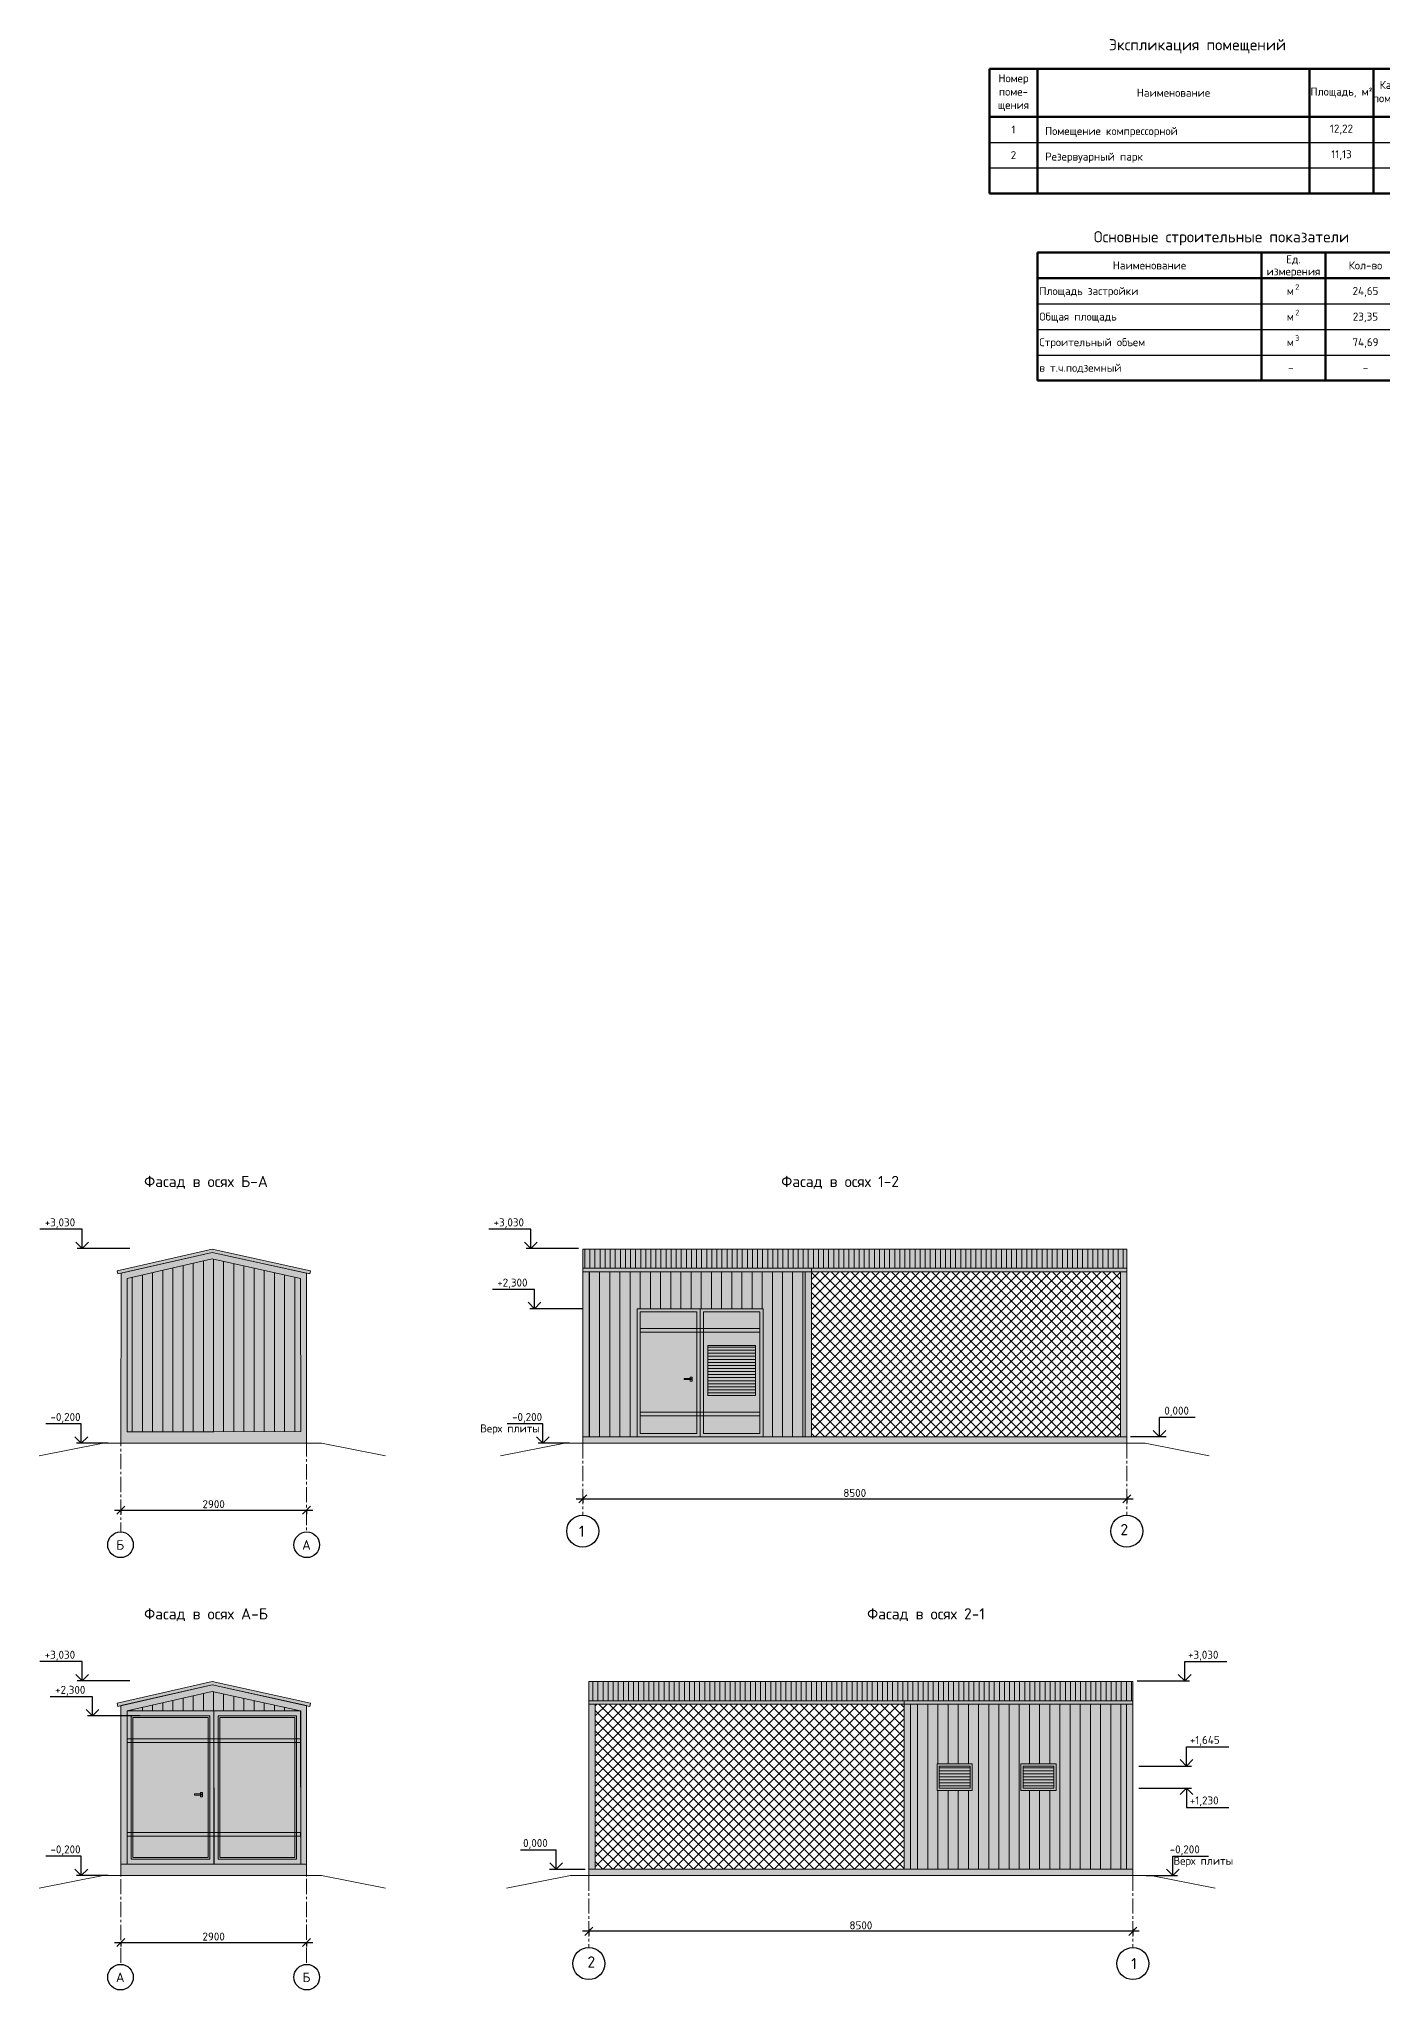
# Model space of a CAD drawing. Header units: millimetres. Extents: x 3795014 to 4300160, y 3869364 to 4016788.
# Drawn here: x 3795014 to 3837011, y 3949987 to 4010929 of the extents above; entities that cross this region are included whole.
import ezdxf
from ezdxf.enums import TextEntityAlignment as Align

# ---------------------------------------------------------------- set-up
doc = ezdxf.new("R2010")
doc.units = ezdxf.units.MM
doc.linetypes.add('осевая2', pattern=[28.575, 19.05, -3.175, 3.175, -3.175])
doc.layers.get('Defpoints').update_dxf_attribs({"color": 3})
doc.layers.add('1', color=7, linetype='Continuous')
doc.layers.add('1Оси', color=7, linetype='Continuous')
for name, color, linetype, lineweight in [('7.1.Экспликация', 7, 'Continuous', 60), ('двери', 7, 'Continuous', 25), ('Дополнительная', 7, 'Continuous', 18), ('оси', 7, 'осевая2', 13), ('основная', 7, 'Continuous', 50), ('отметки', 7, 'Continuous', 18), ('размеры', 7, 'Continuous', 18), ('текст', 7, 'Continuous', 20), ('штриховка', 7, 'Continuous', 9)]:
    doc.layers.add(name, color=color, linetype=linetype, lineweight=lineweight)
doc.styles.add('ВНИПИТЕКСТ', font='isocpeui.ttf')
doc.styles.add('ГОСТ 2.304', font='isocpeur.ttf')
doc.dimstyles.new('СПДС', dxfattribs={"dimscale": 50, "dimtxt": 2.5, "dimasz": 2.5, "dimexe": 1.25, "dimexo": 0.625, "dimtad": 1, "dimdec": 0, "dimrnd": 0.001, "dimtxsty": 'ГОСТ 2.304', "dimblk": 'OBLIQUE', "dimcen": 2.5, "dimdle": 2, "dimadec": 0, "dimazin": 2, "dimtfac": 0.75, "dimtdec": 0, "dimtmove": 1, "dimatfit": 3, "dimfxl": 1, "dimtolj": 1, "dimarcsym": 1})
doc.dimstyles.new('СПДС$0', dxfattribs={"dimscale": 100, "dimtxt": 2.5, "dimasz": 2.5, "dimexe": 1.25, "dimexo": 0.004, "dimgap": 1, "dimtad": 1, "dimdec": 0, "dimtxsty": 'ВНИПИТЕКСТ', "dimblk": 'OBLIQUE', "dimcen": 0, "dimdle": 1.25, "dimclrd": 256, "dimclre": 256, "dimclrt": 256, "dimadec": 0, "dimazin": 2, "dimtfac": 1, "dimtdec": 0, "dimtmove": 1, "dimatfit": 3, "dimldrblk": 'NONE', "dimfxl": 1, "dimlwd": -1, "dimlwe": -1, "dimarcsym": 0})
pattern_1 = [(90, (-77796.18, 0), (-317.5, 0), [])]

# ---------------------------------------------------------------- blocks, each defined once
blk = doc.blocks.new('_Oblique')
at = {"color": 0, "linetype": 'ByBlock', "lineweight": -2}
blk.add_line((-0.5, -0.5), (0.5, 0.5), dxfattribs=at)
blk = doc.blocks.new('*D163')
at = {"layer": 'Defpoints', "color": 0, "lineweight": 20, "transparency": 16777216}
for p in [(3797571, 3965023), (3803371, 3965023), (3803371, 3964974)]:
    blk.add_point(p, dxfattribs=at)
at = {"layer": 'размеры', "color": 0, "lineweight": -2, "transparency": 16777216}
for p, q in [((3797371, 3964974), (3803571, 3964974)), ((3797571, 3964960), (3797571, 3964849)), ((3803371, 3964960), (3803371, 3964849))]:
    blk.add_line(p, q, dxfattribs=at)
at = {"layer": 'размеры', "color": 0, "lineweight": -2, "transparency": 16777216, "xscale": 250, "yscale": 250, "zscale": 250, "rotation": 180}
blk.add_blockref('_Oblique', (3797571, 3964974), dxfattribs=at)
at = {"layer": 'размеры', "color": 0, "lineweight": -2, "transparency": 16777216, "xscale": 250, "yscale": 250, "zscale": 250}
blk.add_blockref('_Oblique', (3803371, 3964974), dxfattribs=at)
at = {"layer": 'размеры', "color": 0, "transparency": 16777216, "insert": (3800471, 3965162), "char_height": 250, "attachment_point": 5, "style": 'ГОСТ 2.304'}
blk.add_mtext('\\A1;2900', dxfattribs=at)
blk = doc.blocks.new('*D160')
at = {"layer": 'Defpoints', "color": 0, "lineweight": 20, "transparency": 16777216}
for p in [(3812004, 3965463), (3829004, 3965463), (3829004, 3965325)]:
    blk.add_point(p, dxfattribs=at)
at = {"layer": 'размеры', "color": 0, "lineweight": -2, "transparency": 16777216}
for p, q in [((3811804, 3965325), (3829204, 3965325)), ((3812004, 3965400), (3812004, 3965200)), ((3829004, 3965400), (3829004, 3965200))]:
    blk.add_line(p, q, dxfattribs=at)
at = {"layer": 'размеры', "color": 0, "lineweight": -2, "transparency": 16777216, "xscale": 250, "yscale": 250, "zscale": 250, "rotation": 180}
blk.add_blockref('_Oblique', (3812004, 3965325), dxfattribs=at)
at = {"layer": 'размеры', "color": 0, "lineweight": -2, "transparency": 16777216, "xscale": 250, "yscale": 250, "zscale": 250}
blk.add_blockref('_Oblique', (3829004, 3965325), dxfattribs=at)
at = {"layer": 'размеры', "color": 0, "transparency": 16777216, "insert": (3820504, 3965513), "char_height": 250, "width": 709.66, "attachment_point": 5, "style": 'ГОСТ 2.304'}
blk.add_mtext('\\A1;8500', dxfattribs=at)
blk = doc.blocks.new('*D161')
at = {"layer": 'Defpoints', "color": 0, "lineweight": 20, "transparency": 16777216}
for p in [(3797571, 3951516), (3803371, 3951516), (3803371, 3951468)]:
    blk.add_point(p, dxfattribs=at)
at = {"layer": 'размеры', "color": 0, "lineweight": -2, "transparency": 16777216}
for p, q in [((3797371, 3951468), (3803571, 3951468)), ((3797571, 3951454), (3797571, 3951343)), ((3803371, 3951454), (3803371, 3951343))]:
    blk.add_line(p, q, dxfattribs=at)
at = {"layer": 'размеры', "color": 0, "lineweight": -2, "transparency": 16777216, "xscale": 250, "yscale": 250, "zscale": 250, "rotation": 180}
blk.add_blockref('_Oblique', (3797571, 3951468), dxfattribs=at)
at = {"layer": 'размеры', "color": 0, "lineweight": -2, "transparency": 16777216, "xscale": 250, "yscale": 250, "zscale": 250}
blk.add_blockref('_Oblique', (3803371, 3951468), dxfattribs=at)
at = {"layer": 'размеры', "color": 0, "transparency": 16777216, "insert": (3800471, 3951656), "char_height": 250, "attachment_point": 5, "style": 'ГОСТ 2.304'}
blk.add_mtext('\\A1;2900', dxfattribs=at)
blk = doc.blocks.new('*D162')
at = {"layer": 'Defpoints', "color": 0, "lineweight": 20, "transparency": 16777216}
for p in [(3812196, 3951957), (3812196, 3951819), (3829196, 3951957)]:
    blk.add_point(p, dxfattribs=at)
at = {"layer": 'размеры', "color": 0, "lineweight": -2, "transparency": 16777216}
for p, q in [((3829396, 3951819), (3811996, 3951819)), ((3812196, 3951894), (3812196, 3951694)), ((3829196, 3951894), (3829196, 3951694))]:
    blk.add_line(p, q, dxfattribs=at)
at = {"layer": 'размеры', "color": 0, "lineweight": -2, "transparency": 16777216, "xscale": 250, "yscale": 250, "zscale": 250, "rotation": 180}
blk.add_blockref('_Oblique', (3812196, 3951819), dxfattribs=at)
at = {"layer": 'размеры', "color": 0, "lineweight": -2, "transparency": 16777216, "xscale": 250, "yscale": 250, "zscale": 250}
blk.add_blockref('_Oblique', (3829196, 3951819), dxfattribs=at)
at = {"layer": 'размеры', "color": 0, "transparency": 16777216, "insert": (3820696, 3952006), "char_height": 250, "width": 709.66, "attachment_point": 5, "style": 'ГОСТ 2.304'}
blk.add_mtext('\\A1;8500', dxfattribs=at)

msp = doc.modelspace()

# ---------------------------------------------------------------- hatches: boundary and pattern name
at = {"layer": 'двери', "lineweight": 20, "ltscale": 100, "true_color": 0x007cb0}
h = msp.add_hatch(color=144, dxfattribs=at)
h.dxf.hatch_style = 1
h.paths.add_polyline_path([(3812003.6, 3972530.1), (3829006.9, 3972530.1), (3829006.9, 3973130.1), (3812003.6, 3973130.1)])
h = msp.add_hatch(color=144, dxfattribs=at)
h.dxf.hatch_style = 1
h.paths.add_polyline_path([(3829003.6, 3972530.1), (3819153.6, 3972530.1), (3819153.6, 3972419.7), (3829003.6, 3972419.7)])
h.paths.add_polyline_path([(3829003.6, 3972419.7), (3828803.6, 3972419.7), (3828803.6, 3967268.4), (3829003.6, 3967268.4)])
h = msp.add_hatch(color=144, dxfattribs=at)
h.dxf.hatch_style = 1
h.paths.add_polyline_path([(3815673.1, 3967268.4), (3813703.6, 3967268.4), (3813703.6, 3971268.4), (3815673.1, 3971268.4)])
h.paths.add_polyline_path([(3815673.1, 3967268.4), (3817642.7, 3967268.4), (3817642.7, 3971268.4), (3815673.1, 3971268.4)])
at = {"layer": 'двери', "lineweight": 20, "ltscale": 100}
h = msp.add_hatch(dxfattribs=at)
h.set_pattern_fill('ANSI31', color=256, scale=30, angle=315)
h.set_pattern_definition([(0, (-80637.47, 5952.71), (2e-14, 95.25), [])])
h.paths.add_polyline_path([(3817400.2, 3970119.4), (3815915.8, 3970119.4), (3815915.8, 3968554.6), (3817400.2, 3968554.6)])
at = {"layer": 'двери', "lineweight": 20, "ltscale": 100, "true_color": 0x007cb0}
h = msp.add_hatch(color=144, dxfattribs=at)
h.dxf.hatch_style = 1
h.paths.add_polyline_path([(3829196.5, 3959023.9), (3812193.2, 3959023.9), (3812193.2, 3959623.9), (3829196.5, 3959623.9)])
h = msp.add_hatch(color=144, dxfattribs=at)
h.dxf.hatch_style = 1
h.paths.add_polyline_path([(3812196.5, 3959023.9), (3822046.5, 3959023.9), (3822046.5, 3958913.4), (3812196.5, 3958913.4)])
h.paths.add_polyline_path([(3812196.5, 3958913.4), (3812396.5, 3958913.4), (3812396.5, 3953762.1), (3812196.5, 3953762.1)])
at = {"layer": 'двери', "lineweight": 20, "ltscale": 100, "true_color": 0x838486}
h = msp.add_hatch(dxfattribs=at)
h.set_pattern_fill('ANSI37', color=252, scale=70)
h.set_pattern_definition([(45, (-118267.28, -2919.79), (-157.154482, 157.154482), []), (135, (-118267.28, -2919.79), (-157.154482, -157.154482), [])])
h.paths.add_polyline_path([(3812396.5, 3958913.4), (3822046.5, 3958913.4), (3822046.5, 3953762.1), (3812396.5, 3953762.1)])
at = {"layer": 'штриховка', "lineweight": 20, "ltscale": 100, "true_color": 0x007cb0}
h = msp.add_hatch(color=144, dxfattribs=at)
h.dxf.hatch_style = 1
h.paths.add_polyline_path([(3803371, 3972374), (3803481.8, 3972352.4), (3803502.8, 3972450.1), (3800428, 3973130.1), (3797452.2, 3972450.1), (3797473.8, 3972352.5), (3797581, 3972376.3), (3797571, 3967070.1), (3803371, 3967070.1)])
at = {"layer": 'штриховка', "lineweight": 20, "ltscale": 100}
h = msp.add_hatch(dxfattribs=at)
h.set_pattern_fill('ANSI31', color=256, scale=100, angle=45)
h.set_pattern_definition(pattern_1)
h.paths.add_polyline_path([(3803188.7, 3972209.2), (3800428.8, 3972821.8), (3797771.3, 3972209.2), (3797771.9, 3967426.1), (3800482.1, 3967426.1), (3803192.2, 3967427.8)])
h = msp.add_hatch(dxfattribs=at)
h.set_pattern_fill('ANSI31', color=256, scale=50, angle=45)
h.set_pattern_definition([(90, (3573626.03, 3877038.13), (-158.75, 0), [])])
h.paths.add_polyline_path([(3829006.9, 3973130.1), (3812003.6, 3973130.1), (3812003.6, 3972530.1), (3829006.9, 3972530.1)])
at = {"layer": 'штриховка', "lineweight": 20, "ltscale": 100, "true_color": 0x007cb0}
h = msp.add_hatch(color=144, dxfattribs=at)
h.dxf.hatch_style = 1
h.paths.add_polyline_path([(3818953.6, 3972419.7), (3812203.6, 3972419.7), (3812203.6, 3967268.4), (3813703.6, 3967268.4), (3813703.6, 3971268.4), (3817642.7, 3971268.4), (3817642.7, 3967268.4), (3818953.6, 3967268.4)])
h.paths.add_polyline_path([(3819153.6, 3972419.7), (3818953.6, 3972419.7), (3818953.6, 3967268.4), (3819153.6, 3967268.4)])
h.paths.add_polyline_path([(3819153.6, 3972530.1), (3812003.6, 3972530.1), (3812003.6, 3972419.7), (3819153.6, 3972419.7)])
h.paths.add_polyline_path([(3812203.6, 3972419.7), (3812003.6, 3972419.7), (3812003.6, 3967268.4), (3812203.6, 3967268.4)])
h.paths.add_polyline_path([(3829003.6, 3967268.4), (3826803.6, 3967268.4), (3819153.6, 3967268.4), (3818953.6, 3967268.4), (3816142.7, 3967268.4), (3814173.1, 3967268.4), (3812203.6, 3967268.4), (3812003.6, 3967268.4), (3812003.6, 3967070.1), (3829003.6, 3967070.1)])
at = {"layer": 'штриховка', "lineweight": 20, "ltscale": 100}
h = msp.add_hatch(dxfattribs=at)
h.set_pattern_fill('ANSI31', color=256, scale=100, angle=45)
h.set_pattern_definition(pattern_1)
h.paths.add_polyline_path([(3818953.6, 3972419.7), (3812203.6, 3972419.7), (3812203.6, 3967268.4), (3813703.6, 3967268.4), (3813703.6, 3971268.4), (3817642.7, 3971268.4), (3817642.7, 3967268.4), (3818953.6, 3967268.4)])
at = {"layer": 'штриховка', "lineweight": 20, "ltscale": 100, "true_color": 0x838486}
h = msp.add_hatch(dxfattribs=at)
h.set_pattern_fill('ANSI37', color=252, scale=70)
h.set_pattern_definition([(45, (-82097.04, 10586.48), (-157.154482, 157.154482), []), (135, (-82097.04, 10586.48), (-157.154482, -157.154482), [])])
h.paths.add_polyline_path([(3828803.6, 3972419.7), (3819153.6, 3972419.7), (3819153.6, 3967268.4), (3828803.6, 3967268.4)])
at = {"layer": 'штриховка', "lineweight": 20, "ltscale": 100, "true_color": 0x007cb0}
h = msp.add_hatch(color=144, dxfattribs=at)
h.dxf.hatch_style = 1
h.paths.add_polyline_path([(3800427.8, 3959623.8), (3797452.2, 3958943.9), (3797473.8, 3958846.2), (3800428.1, 3959521.5), (3803371, 3958870.6), (3803481.8, 3958846.1), (3803502.8, 3958943.9)])
h = msp.add_hatch(color=144, dxfattribs=at)
h.dxf.hatch_style = 1
h.paths.add_polyline_path([(3800428.8, 3959315.5), (3797771.3, 3958702.9), (3803188.7, 3958702.9)], flags=17)
h.paths.add_polyline_path([(3803371, 3953919.9), (3797571, 3953917.4), (3797571, 3953563.9), (3803371, 3953563.9)])
h.paths.add_polyline_path([(3797897.1, 3957716.1), (3797771.4, 3957716.1), (3797771.4, 3957832.6), (3797897.1, 3957832.6), (3797897.1, 3958547.3), (3800348.5, 3958547.3), (3800348.5, 3957832.5), (3800479.3, 3957832.5), (3800479.3, 3957832.5), (3800480, 3958702.9), (3797771.3, 3958702.9), (3800428.8, 3959315.5), (3803188.7, 3958702.9), (3800480, 3958702.9), (3800479.3, 3957832.5), (3800611.5, 3957832.5), (3800611.5, 3958547.3), (3803062.8, 3958547.3), (3803062.8, 3957832.6), (3803188.6, 3957832.6), (3803188.6, 3957716.1), (3803062.8, 3957716.1), (3803062.8, 3954905.5), (3803188.6, 3954905.5), (3803188.6, 3954789), (3803062.8, 3954789), (3803062.8, 3954070.4), (3800611.5, 3954070.4), (3800611.5, 3954789), (3800480.7, 3954789), (3800477, 3954789), (3800476.3, 3953918.6), (3803371, 3953919.9), (3803371, 3954886), (3803371, 3958870.6), (3800428.1, 3959521.5), (3797571, 3958868.4), (3797571, 3953917.4), (3800476.3, 3953918.6), (3800477, 3954789), (3800348.5, 3954789), (3800348.5, 3954070.4), (3797897.1, 3954070.4), (3797897.1, 3954789), (3797771.4, 3954789), (3797771.4, 3954905.5), (3797897.1, 3954905.5)])
at = {"layer": 'штриховка', "lineweight": 20, "ltscale": 100}
h = msp.add_hatch(dxfattribs=at)
h.set_pattern_fill('ANSI31', color=256, scale=50, angle=45)
h.set_pattern_definition([(90, (3575626.03, 3877038.13), (-158.75, 0), [])])
h.paths.add_polyline_path([(3812193.2, 3959623.9), (3829196.5, 3959623.9), (3829196.5, 3959023.9), (3812193.2, 3959023.9)])
h = msp.add_hatch(dxfattribs=at)
h.set_pattern_fill('ANSI31', color=256, scale=100, angle=45)
h.set_pattern_definition(pattern_1)
h.paths.add_polyline_path([(3800428.8, 3959315.5), (3797771.3, 3958702.9), (3803188.7, 3958702.9)])
at = {"layer": 'штриховка', "lineweight": 20, "ltscale": 100, "true_color": 0x007cb0}
h = msp.add_hatch(color=144, dxfattribs=at)
h.dxf.hatch_style = 1
h.paths.add_polyline_path([(3828996.5, 3958913.4), (3822246.5, 3958913.4), (3822246.5, 3953762.1), (3828996.5, 3953762.1), (3828996.5, 3955123.9)])
h.paths.add_polyline_path([(3824176.5, 3957052.1), (3824176.5, 3956222.1), (3823076.5, 3956222.1), (3823076.5, 3957052.1)], flags=16)
h.paths.add_polyline_path([(3824106.5, 3956982.1), (3824106.5, 3956292.1), (3823146.5, 3956292.1), (3823146.5, 3956982.1)], flags=0)
h.paths.add_polyline_path([(3825696.5, 3957052.1), (3826796.5, 3957052.1), (3826796.5, 3956222.1), (3825696.5, 3956222.1)], flags=16)
h.paths.add_polyline_path([(3825766.5, 3956982.1), (3826726.5, 3956982.1), (3826726.5, 3956292.1), (3825766.5, 3956292.1)], flags=0)
h.paths.add_polyline_path([(3829196.5, 3959023.9), (3822046.5, 3959023.9), (3822046.5, 3958913.4), (3829196.5, 3958913.4)])
h.paths.add_polyline_path([(3822246.5, 3958913.4), (3822046.5, 3958913.4), (3822046.5, 3953762.1), (3822246.5, 3953762.1)])
h.paths.add_polyline_path([(3829196.5, 3953762.1), (3812196.5, 3953762.1), (3812196.5, 3953563.9), (3829196.5, 3953563.9)])
h.paths.add_polyline_path([(3829196.5, 3958913.4), (3828996.5, 3958913.4), (3828996.5, 3955123.9), (3828996.5, 3953762.1), (3829196.5, 3953762.1)])
at = {"layer": 'штриховка', "lineweight": 20, "ltscale": 100}
h = msp.add_hatch(dxfattribs=at)
h.set_pattern_fill('ANSI31', color=256, scale=100, angle=45)
h.set_pattern_definition([(90, (-75796.18, 0), (-317.5, 0), [])])
h.paths.add_polyline_path([(3822246.5, 3958913.4), (3822246.5, 3953762.1), (3828996.5, 3953762.1), (3828996.5, 3955123.9), (3828996.5, 3958913.4)])
h.paths.add_polyline_path([(3826796.5, 3957052.1), (3826796.5, 3956222.1), (3825696.5, 3956222.1), (3825696.5, 3957052.1)], flags=16)
h.paths.add_polyline_path([(3826726.5, 3956982.1), (3826726.5, 3956292.1), (3825766.5, 3956292.1), (3825766.5, 3956982.1)], flags=0)
h.paths.add_polyline_path([(3824176.5, 3957052.1), (3824176.5, 3956222.1), (3823076.5, 3956222.1), (3823076.5, 3957052.1)], flags=16)
h.paths.add_polyline_path([(3824106.5, 3956982.1), (3824106.5, 3956292.1), (3823146.5, 3956292.1), (3823146.5, 3956982.1)], flags=0)
at = {"layer": 'штриховка', "lineweight": 20, "ltscale": 100, "true_color": 0x007cb0}
h = msp.add_hatch(color=144, dxfattribs=at)
h.dxf.hatch_style = 1
h.paths.add_polyline_path([(3797771.3, 3958702.9), (3803192.2, 3958702.9), (3803192.2, 3953921.6), (3797771.3, 3953921.6)])
at = {"layer": 'штриховка', "lineweight": 20, "ltscale": 100, "true_color": 0xecece7}
h = msp.add_hatch(color=254, dxfattribs=at)
h.dxf.hatch_style = 1
h.paths.add_polyline_path([(3824176.5, 3957052.1), (3823076.5, 3957052.1), (3823076.5, 3956222.1), (3824176.5, 3956222.1)])
at = {"layer": 'штриховка', "lineweight": 20, "ltscale": 100}
h = msp.add_hatch(dxfattribs=at)
h.set_pattern_fill('ANSI31', color=256, scale=30, angle=315)
h.set_pattern_definition([(0, (3823626.49, 3956645.04), (2e-14, 95.25), [])])
h.paths.add_polyline_path([(3824106.5, 3956982.1), (3823146.5, 3956982.1), (3823146.5, 3956292.1), (3824106.5, 3956292.1)])
h.paths.add_polyline_path([(3826726.5, 3956982.1), (3825766.5, 3956982.1), (3825766.5, 3956292.1), (3826726.5, 3956292.1)])
at = {"layer": 'штриховка', "lineweight": 20, "ltscale": 100, "true_color": 0xecece7}
h = msp.add_hatch(color=254, dxfattribs=at)
h.dxf.hatch_style = 1
h.paths.add_polyline_path([(3826796.5, 3957052.1), (3825696.5, 3957052.1), (3825696.5, 3956222.1), (3826796.5, 3956222.1)])

# ---------------------------------------------------------------- linework, layer by layer
at = {"layer": '1', "lineweight": 20, "ltscale": 100}
for points in [[(3815673.1, 3967268.4), (3813703.6, 3967268.4), (3813703.6, 3971268.4), (3815673.1, 3971268.4)], [(3815567.8, 3971168.4), (3813803.6, 3971168.4), (3813803.6, 3967368.4), (3815567.8, 3967368.4)], [(3815673.1, 3967268.4), (3817642.7, 3967268.4), (3817642.7, 3971268.4), (3815673.1, 3971268.4)], [(3815778.4, 3971168.4), (3817542.7, 3971168.4), (3817542.7, 3967368.4), (3815778.4, 3967368.4)], [(3815397.5, 3969092.9), (3815176.4, 3969092.9), (3815176.4, 3969053.7), (3815397.5, 3969053.7)], [(3815360.2, 3969134.4), (3815424.5, 3969134.4), (3815424.5, 3969003.5), (3815360.2, 3969003.5)], [(3800094.5, 3956114.8), (3799873.4, 3956114.8), (3799873.4, 3956075.6), (3800094.5, 3956075.6)], [(3800057.2, 3956156.4), (3800121.5, 3956156.4), (3800121.5, 3956025.5), (3800057.2, 3956025.5)]]:
    msp.add_lwpolyline(points, close=True, dxfattribs=at)
at = {"layer": '1Оси', "linetype": 'Continuous', "lineweight": 30}
for centre, radius in [((3797561, 3963893.3), 400), ((3803381, 3963893.3), 400), ((3812003.6, 3964317.5), 500), ((3829003.6, 3964317.5), 500), ((3812196.5, 3950811.2), 500), ((3829196.5, 3950811.2), 500), ((3797561, 3950387), 400), ((3803381, 3950387), 400)]:
    msp.add_circle(centre, radius, dxfattribs=at)
at = {"layer": '7.1.Экспликация', "lineweight": 25}
for p, q in [((3824713.2, 4007701.5), (3837713.2, 4007701.5)), ((3824713.2, 4006901.5), (3837713.2, 4006901.5)), ((3826213.2, 4002658.2), (3837713.2, 4002658.2)), ((3826213.2, 4001858.2), (3837713.2, 4001858.2)), ((3826213.2, 4001058.2), (3837713.2, 4001058.2))]:
    msp.add_line(p, q, dxfattribs=at)
at = {"layer": 'двери', "linetype": 'Continuous', "lineweight": 20}
for p, q in [((3800428, 3973130.1), (3797452.2, 3972450.1)), ((3800428.1, 3973027.7), (3797473.8, 3972352.5)), ((3800427.6, 3973130.1), (3803502.8, 3972450.1)), ((3800428.1, 3973027.7), (3803481.8, 3972352.4)), ((3812003.6, 3973130.1), (3822119.6, 3973130.1)), ((3797473.8, 3972352.5), (3797452.2, 3972450.1)), ((3803481.8, 3972352.4), (3803502.8, 3972450.1)), ((3812003.6, 3972530.1), (3822119.6, 3972530.1)), ((3812003.6, 3972468.4), (3812003.6, 3967070.1)), ((3812203.6, 3972419.7), (3812203.6, 3967268.4)), ((3818953.6, 3967268.4), (3818953.6, 3972419.7)), ((3819153.6, 3972468.7), (3819153.6, 3967268.4)), ((3828803.6, 3967268.4), (3828803.6, 3972419.7)), ((3829003.6, 3972468.7), (3829003.6, 3967070.1)), ((3813703.6, 3967268.4), (3813703.6, 3971268.4)), ((3817642.7, 3967268.4), (3817642.7, 3971268.4)), ((3797771.9, 3967426.1), (3800482.1, 3967426.1)), ((3812003.6, 3967268.4), (3829003.6, 3967268.4)), ((3812003.6, 3967073.9), (3812003.6, 3967230.1)), ((3800428, 3959623.9), (3797452.2, 3958943.9)), ((3800428.1, 3959521.5), (3797473.8, 3958846.2)), ((3800427.6, 3959623.9), (3803502.8, 3958943.9)), ((3800428.1, 3959521.5), (3803481.8, 3958846.1)), ((3829196.5, 3959623.9), (3819080.5, 3959623.9)), ((3797473.8, 3958846.2), (3797452.2, 3958943.9)), ((3803481.8, 3958846.1), (3803502.8, 3958943.9)), ((3812196.5, 3958962.5), (3812196.5, 3953563.9)), ((3812396.5, 3953762.1), (3812396.5, 3958913.4)), ((3829196.5, 3959023.9), (3819080.5, 3959023.9)), ((3822046.5, 3958962.5), (3822046.5, 3953762.1)), ((3822246.5, 3953762.1), (3822246.5, 3958913.4)), ((3828996.5, 3958913.4), (3828996.5, 3953762.1)), ((3829196.5, 3958962.1), (3829196.5, 3953563.9)), ((3797571.6, 3953919.9), (3803381, 3953919.9)), ((3829196.5, 3953762.1), (3812196.5, 3953762.1)), ((3829196.5, 3953567.6), (3829196.5, 3953723.9))]:
    msp.add_line(p, q, dxfattribs=at)
at = {"layer": 'двери', "lineweight": 20, "ltscale": 100}
for p, q in [((3819153.6, 3972331.9), (3819153.6, 3972530.1)), ((3829003.6, 3972331.9), (3829003.6, 3972530.1)), ((3813703.6, 3968630.1), (3813703.6, 3967268.4)), ((3812196.5, 3958825.6), (3812196.5, 3959023.9)), ((3822046.5, 3958825.6), (3822046.5, 3959023.9)), ((3800480, 3958702.9), (3800476.3, 3953918.6)), ((3800480, 3958702.9), (3800483.7, 3953918.6)), ((3828996.5, 3955123.9), (3828996.5, 3953762.1)), ((3797571.6, 3953917.4), (3803381, 3953919.9))]:
    msp.add_line(p, q, dxfattribs=at)
at = {"layer": 'двери', "linetype": 'Continuous', "lineweight": 20}
for points in [[(3797571, 3967070.1), (3797581, 3972376.3), (3800428.1, 3973027.7), (3803371, 3972374), (3803371, 3967070.1), (3797571, 3967070.1)], [(3797571, 3953563.9), (3797571, 3958868.4), (3800428.1, 3959521.5), (3803371, 3958870.6), (3803371, 3953563.9), (3797571, 3953563.9)]]:
    msp.add_lwpolyline(points, dxfattribs=at)
at = {"layer": 'двери', "lineweight": 20, "ltscale": 100}
for points in [[(3797771.9, 3967424.4), (3797771.3, 3972209.2), (3800428.8, 3972821.8), (3803188.7, 3972209.2), (3803192.2, 3967427.8), (3797771.9, 3967424.4)], [(3797771.9, 3953918.1), (3797771.3, 3958702.9), (3800428.8, 3959315.5), (3803188.7, 3958702.9), (3803192.2, 3953921.6), (3797771.9, 3953918.1)]]:
    msp.add_lwpolyline(points, dxfattribs=at)
for points in [[(3812003.6, 3972530.1), (3829006.9, 3972530.1), (3829006.9, 3973130.1), (3812003.6, 3973130.1)], [(3812003.6, 3972530.1), (3829003.6, 3972530.1), (3829003.6, 3972419.7), (3812003.6, 3972419.7)], [(3819153.6, 3972530.1), (3829003.6, 3972530.1), (3829003.6, 3972419.7), (3819153.6, 3972419.7)], [(3819153.6, 3967268.4), (3828803.6, 3967268.4), (3828803.6, 3972419.7), (3819153.6, 3972419.7)], [(3828803.6, 3972419.7), (3829003.6, 3972419.7), (3829003.6, 3967268.4), (3828803.6, 3967268.4)], [(3813803.6, 3970646.9), (3815673.1, 3970646.9), (3815673.1, 3970530.4), (3813803.6, 3970530.4)], [(3815673.1, 3970646.9), (3817542.7, 3970646.9), (3817542.7, 3970530.4), (3815673.1, 3970530.4)], [(3815915.8, 3970119.4), (3817400.2, 3970119.4), (3817400.2, 3968554.6), (3815915.8, 3968554.6)], [(3815915.8, 3970119.4), (3817400.2, 3970119.4), (3817400.2, 3968554.6), (3815915.8, 3968554.6)], [(3813803.6, 3968033.1), (3815673.1, 3968033.1), (3815673.1, 3967916.6), (3813803.6, 3967916.6)], [(3815673.1, 3968033.1), (3817542.7, 3968033.1), (3817542.7, 3967916.6), (3815673.1, 3967916.6)], [(3829196.5, 3959023.9), (3812193.2, 3959023.9), (3812193.2, 3959623.9), (3829196.5, 3959623.9)], [(3829196.5, 3959023.9), (3812196.5, 3959023.9), (3812196.5, 3958913.4), (3829196.5, 3958913.4)], [(3822046.5, 3959023.9), (3812196.5, 3959023.9), (3812196.5, 3958913.4), (3822046.5, 3958913.4)], [(3812396.5, 3958913.4), (3812196.5, 3958913.4), (3812196.5, 3953762.1), (3812396.5, 3953762.1)], [(3822046.5, 3953762.1), (3812396.5, 3953762.1), (3812396.5, 3958913.4), (3822046.5, 3958913.4)], [(3797771.3, 3958702.9), (3803192.2, 3958702.9), (3803192.2, 3953921.6), (3797771.3, 3953921.6)], [(3797897.1, 3958547.3), (3800348.5, 3958547.3), (3800348.5, 3954070.4), (3797897.1, 3954070.4)], [(3797947.1, 3958497.3), (3800298.5, 3958497.3), (3800298.5, 3954120.4), (3797947.1, 3954120.4)], [(3803062.8, 3958547.3), (3800611.5, 3958547.3), (3800611.5, 3954070.4), (3803062.8, 3954070.4)], [(3803012.8, 3958497.3), (3800661.5, 3958497.3), (3800661.5, 3954120.4), (3803012.8, 3954120.4)], [(3797771.4, 3957832.6), (3800479.3, 3957832.5), (3800479.3, 3957716), (3797771.4, 3957716.1)], [(3803188.6, 3957832.6), (3800480.7, 3957832.5), (3800480.7, 3957716), (3803188.6, 3957716.1)], [(3824176.5, 3957052.1), (3823076.5, 3957052.1), (3823076.5, 3956222.1), (3824176.5, 3956222.1)], [(3824176.5, 3957052.1), (3823076.5, 3957052.1), (3823076.5, 3956222.1), (3824176.5, 3956222.1)], [(3823076.5, 3957052.1), (3824176.5, 3957052.1), (3824176.5, 3956222.1), (3823076.5, 3956222.1)], [(3824106.5, 3956982.1), (3823146.5, 3956982.1), (3823146.5, 3956292.1), (3824106.5, 3956292.1)], [(3826796.5, 3957052.1), (3825696.5, 3957052.1), (3825696.5, 3956222.1), (3826796.5, 3956222.1)], [(3826796.5, 3957052.1), (3825696.5, 3957052.1), (3825696.5, 3956222.1), (3826796.5, 3956222.1)], [(3825696.5, 3957052.1), (3826796.5, 3957052.1), (3826796.5, 3956222.1), (3825696.5, 3956222.1)], [(3826726.5, 3956982.1), (3825766.5, 3956982.1), (3825766.5, 3956292.1), (3826726.5, 3956292.1)], [(3797771.4, 3954789), (3800479.3, 3954789), (3800479.3, 3954905.6), (3797771.4, 3954905.5)], [(3803188.6, 3954789), (3800480.7, 3954789), (3800480.7, 3954905.6), (3803188.6, 3954905.5)]]:
    msp.add_lwpolyline(points, close=True, dxfattribs=at)
at = {"layer": 'Дополнительная'}
for p, q in [((3795014, 3966670.5), (3797018, 3967070.1)), ((3803838, 3967070.1), (3797018, 3967070.1)), ((3805841.9, 3966670.5), (3803838, 3967070.1)), ((3805841.9, 3966670.5), (3803838, 3967070.1)), ((3809436.6, 3966670.5), (3811440.6, 3967070.1)), ((3815040.9, 3967070.1), (3811440.6, 3967070.1)), ((3831582.9, 3966670.5), (3829578.9, 3967070.1)), ((3795014, 3953164.3), (3797018, 3953563.9)), ((3803838, 3953563.9), (3797018, 3953563.9)), ((3805841.9, 3953164.3), (3803838, 3953563.9)), ((3805841.9, 3953164.3), (3803838, 3953563.9)), ((3809617.1, 3953164.3), (3811621.1, 3953563.9)), ((3826159.1, 3953563.9), (3829759.5, 3953563.9)), ((3831763.5, 3953164.3), (3829759.5, 3953563.9))]:
    msp.add_line(p, q, dxfattribs=at)
at = {"layer": 'Дополнительная', "linetype": 'Continuous', "ltscale": 0.083333}
for points in [[(3811439.8, 3967070.1), (3829578.9, 3967070.1), (3829578.9, 3967070.1), (3811439.8, 3967070.1)], [(3829760.3, 3953563.9), (3811621.1, 3953563.9), (3811621.1, 3953563.9), (3829760.3, 3953563.9)]]:
    msp.add_lwpolyline(points, close=True, dxfattribs=at)
at = {"layer": 'оси', "ltscale": 25}
for p, q in [((3797571, 3968161.2), (3797571, 3964286.2)), ((3803371, 3967127), (3803371, 3964292.2)), ((3797571, 3954880), (3797571, 3950780)), ((3803371, 3954886), (3803371, 3950786))]:
    msp.add_line(p, q, dxfattribs=at)
at = {"layer": 'оси', "ltscale": 25, "extrusion": (1, 0, 0)}
for elevation in [3812003.6, 3829003.6]:
    msp.add_lwpolyline([(3967070.1, 0), (3964817.5, 0)], dxfattribs=dict(at, elevation=elevation))
at = {"layer": 'оси', "ltscale": 25, "extrusion": (-1, 0, 0)}
for elevation in [-3812196.5, -3829196.5]:
    msp.add_lwpolyline([(-3953563.9, 0), (-3951311.2, 0)], dxfattribs=dict(at, elevation=elevation))
at = {"layer": 'основная'}
for p, q in [((3824713.2, 4010001.5), (3837713.2, 4010001.5)), ((3824713.2, 4006101.5), (3824713.2, 4010001.5)), ((3826213.2, 4006101.5), (3826213.2, 4010001.5)), ((3834713.2, 4006101.5), (3834713.2, 4010001.5)), ((3836713.2, 4006101.5), (3836713.2, 4010001.5)), ((3824713.2, 4008501.5), (3837713.2, 4008501.5)), ((3824713.2, 4006101.5), (3837713.2, 4006101.5)), ((3826213.2, 4004258.2), (3826213.2, 4000258.2)), ((3826213.2, 4004258.2), (3837713.2, 4004258.2)), ((3833213.2, 4004258.2), (3833213.2, 4000258.2)), ((3835213.2, 4004258.2), (3835213.2, 4000258.2)), ((3826213.2, 4003458.2), (3837713.2, 4003458.2)), ((3826213.2, 4000258.2), (3837713.2, 4000258.2))]:
    msp.add_line(p, q, dxfattribs=at)
at = {"layer": 'отметки', "linetype": 'Continuous', "lineweight": 25, "ltscale": 50}
for p, q in [((3796359.7, 3973750.1), (3795042.9, 3973750.1)), ((3796359.7, 3973150.1), (3796359.7, 3973750.1)), ((3810385.2, 3973750.1), (3809068.4, 3973750.1)), ((3810385.2, 3973150.1), (3810385.2, 3973750.1)), ((3797848.3, 3973150.1), (3796209.7, 3973150.1)), ((3811873.8, 3973150.1), (3810235.2, 3973150.1)), ((3810499.9, 3971868.4), (3809183.2, 3971868.4)), ((3810499.9, 3971268.4), (3810499.9, 3971868.4)), ((3811988.5, 3971268.4), (3810349.9, 3971268.4)), ((3796335.2, 3967670.1), (3795222.2, 3967670.1)), ((3796335.2, 3967070.1), (3796335.2, 3967670.1)), ((3810757.8, 3967670.1), (3809644.8, 3967670.1)), ((3810757.8, 3967070.1), (3810757.8, 3967670.1)), ((3830027, 3967268.4), (3830027, 3967868.4)), ((3831140, 3967868.4), (3830027, 3967868.4)), ((3797170.2, 3967070.1), (3796185.2, 3967070.1)), ((3811592.8, 3967070.1), (3810607.8, 3967070.1)), ((3830231.8, 3967268.4), (3829118.8, 3967268.4)), ((3796359.7, 3960243.9), (3795042.9, 3960243.9)), ((3796359.7, 3959643.9), (3796359.7, 3960243.9)), ((3830814.9, 3959643.9), (3830814.9, 3960243.9)), ((3830814.9, 3960243.9), (3832131.6, 3960243.9)), ((3797848.3, 3959643.9), (3796209.7, 3959643.9)), ((3829326.2, 3959643.9), (3830964.9, 3959643.9)), ((3796683.8, 3959147.3), (3795367.1, 3959147.3)), ((3796683.8, 3958547.3), (3796683.8, 3959147.3)), ((3798172.4, 3958547.3), (3796533.8, 3958547.3)), ((3830872.3, 3956982.1), (3830872.3, 3957582.1)), ((3830872.3, 3957582.1), (3832189.1, 3957582.1)), ((3829383.7, 3956982.1), (3831022.3, 3956982.1)), ((3829383.7, 3956292.1), (3831022.3, 3956292.1)), ((3830872.3, 3956292.1), (3830872.3, 3955692.1)), ((3830872.3, 3955692.1), (3832189.1, 3955692.1)), ((3796335.2, 3954163.9), (3795222.2, 3954163.9)), ((3796335.2, 3953563.9), (3796335.2, 3954163.9)), ((3810060, 3954362.1), (3811173, 3954362.1)), ((3811173, 3953762.1), (3811173, 3954362.1)), ((3830442.2, 3953563.9), (3830442.2, 3954163.9)), ((3830442.2, 3954163.9), (3831555.2, 3954163.9)), ((3797170.2, 3953563.9), (3796185.2, 3953563.9)), ((3810968.2, 3953762.1), (3812081.2, 3953762.1)), ((3829607.3, 3953563.9), (3830592.2, 3953563.9))]:
    msp.add_line(p, q, dxfattribs=at)
at = {"layer": 'отметки', "linetype": 'Continuous', "lineweight": 20, "ltscale": 50}
for p, q in [((3814066.7, 3967268.4), (3815051.6, 3967268.4)), ((3817279.6, 3967268.4), (3816294.7, 3967268.4))]:
    msp.add_line(p, q, dxfattribs=at)
at = {"layer": 'отметки', "linetype": 'Continuous', "lineweight": 25, "ltscale": 50}
for points in [[(3796159.7, 3973350.1), (3796359.7, 3973150.1), (3796559.7, 3973350.1)], [(3810185.2, 3973350.1), (3810385.2, 3973150.1), (3810585.2, 3973350.1)], [(3810299.9, 3971468.4), (3810499.9, 3971268.4), (3810699.9, 3971468.4)], [(3829827, 3967468.4), (3830027, 3967268.4), (3830227, 3967468.4)], [(3796135.2, 3967270.1), (3796335.2, 3967070.1), (3796535.2, 3967270.1)], [(3810557.8, 3967270.1), (3810757.8, 3967070.1), (3810957.8, 3967270.1)], [(3796159.7, 3959843.9), (3796359.7, 3959643.9), (3796559.7, 3959843.9)], [(3831014.9, 3959843.9), (3830814.9, 3959643.9), (3830614.9, 3959843.9)], [(3796483.8, 3958747.3), (3796683.8, 3958547.3), (3796883.8, 3958747.3)], [(3831072.3, 3957182.1), (3830872.3, 3956982.1), (3830672.3, 3957182.1)], [(3831072.3, 3956092.1), (3830872.3, 3956292.1), (3830672.3, 3956092.1)], [(3811373, 3953962.1), (3811173, 3953762.1), (3810973, 3953962.1)], [(3796135.2, 3953763.9), (3796335.2, 3953563.9), (3796535.2, 3953763.9)], [(3830642.2, 3953763.9), (3830442.2, 3953563.9), (3830242.2, 3953763.9)]]:
    msp.add_lwpolyline(points, dxfattribs=at)

# ---------------------------------------------------------------- texts
at = {"layer": 'текст', "style": 'ГОСТ 2.304'}
msp.add_text('Экспликация помещений', height=350, dxfattribs=at).set_placement((3831213.2, 4010751.5), align=Align.MIDDLE_CENTER)
for s, height, p in [('Помещение компрессорной', 250, (3826452.9, 4007930.9)), ('Резервуарный парк', 250, (3826452.9, 4007130.9)), ('Фасад в осях Б-А', 350, (3798298.8, 3975067.9)), ('Фасад в осях 1-2', 350, (3818205.5, 3975067.9)), ('Фасад в осях А-Б', 350, (3798298.8, 3961561.7)), ('Фасад в осях 2-1', 350, (3820890.8, 3961561.7))]:
    msp.add_text(s, height=height, dxfattribs=at).set_placement(p)
at = {"layer": 'текст', "ltscale": 100, "style": 'ГОСТ 2.304'}
for s, height, p in [('Основные строительные показатели', 350, (3831963.2, 4004752.5)), ('Наименование', 250, (3829713.2, 4003858.2)), ('Ед.', 250, (3834213.2, 4004045.7)), ('Кол-во', 250, (3836463.2, 4003858.2)), ('измерения', 250, (3834213.2, 4003670.7)), ('2', 175, (3834333.2, 4003183.2)), ('м', 250, (3834116.2, 4003058.2)), ('24,65', 250, (3836463.2, 4003058.2)), ('м', 250, (3834116.2, 4002258.2)), ('2', 175, (3834333.2, 4002383.2)), ('23,35', 250, (3836463.2, 4002258.2)), ('м', 250, (3834116.2, 4001458.2)), ('3', 175, (3834333.2, 4001583.2)), ('74,69', 250, (3836463.2, 4001458.2)), ('-', 250, (3834131.3, 4000658.2)), ('-', 250, (3836463.2, 4000658.2))]:
    msp.add_text(s, height=height, dxfattribs=at).set_placement(p, align=Align.MIDDLE_CENTER)
for s, p in [('Площадь застройки', (3826273.2, 4003058.2)), ('Общая площадь', (3826273.2, 4002258.2)), ('Строительный объем', (3826273.2, 4001458.2)), ('в т.ч.подземный', (3826273.2, 4000658.2))]:
    msp.add_text(s, height=250, dxfattribs=at).set_placement(p, align=Align.MIDDLE_LEFT)
at = {"layer": 'текст', "linetype": 'Continuous', "lineweight": 25, "ltscale": 50, "style": 'ГОСТ 2.304'}
for s, p in [('+3,030', (3795192.9, 3973840.1)), ('+3,030', (3809218.4, 3973840.1)), ('+2,300', (3809333.2, 3971958.4)), ('-0,200', (3795372.2, 3967760.1)), ('-0,200', (3809794.8, 3967760.1)), ('0,000', (3830177, 3967958.4)), ('Верх плиты', (3808800.6, 3967404.4)), ('+3,030', (3795192.9, 3960333.9)), ('+3,030', (3830918, 3960333.9)), ('+2,300', (3795517.1, 3959237.3)), ('+1,645', (3830975.4, 3957672.1)), ('+1,230', (3830975.4, 3955782.1)), ('0,000', (3810140.6, 3954452.1)), ('-0,200', (3795372.2, 3954253.9)), ('-0,200', (3830344.8, 3954253.9)), ('Верх плиты', (3830463.9, 3953898.1))]:
    msp.add_text(s, height=250, dxfattribs=at).set_placement(p)
at = {"layer": 'текст', "style": 'ГОСТ 2.304'}
for s, p in [('Б', (3797551.2, 3963888.5)), ('А', (3803371.2, 3963888.5)), ('А', (3797551.2, 3950382.2)), ('Б', (3803371.2, 3950382.2))]:
    msp.add_text(s, height=300, dxfattribs=at).set_placement(p, align=Align.MIDDLE)
at = {"layer": 'текст', "lineweight": 20, "ltscale": 100, "char_height": 250, "attachment_point": 5, "style": 'ГОСТ 2.304'}
for s, insert, width in [('Номер поме-\\Pщения', (3825463.2, 4009251.5), 1500), ('Наименование', (3830463.2, 4009251.5), 8500), ('Площадь, м²', (3835713.2, 4009251.5), 2000), ('Кат. помещ.', (3837213.2, 4009251.5), 1000), ('1', (3825463.2, 4008101.5), 1500), ('12,22', (3835713.2, 4008101.5), 2000), ('2', (3825463.2, 4007301.5), 1500), ('11,13', (3835713.2, 4007301.5), 2000)]:
    msp.add_mtext(s, dxfattribs=dict(at, insert=insert, width=width))
at = {"layer": 'текст', "ltscale": 0.166667, "char_height": 350, "width": 416.849, "style": 'ГОСТ 2.304'}
for s, insert, attachment_point in [('1', (3811883, 3964492.5), 1), ('2', (3828807.1, 3964543.4), 1), ('2', (3812392.9, 3951037.2), 3), ('1', (3829317.1, 3950986.2), 3)]:
    msp.add_mtext(s, dxfattribs=dict(at, insert=insert, attachment_point=attachment_point))

# ---------------------------------------------------------------- dimensions: what is measured, and where the dimension line sits
at = {"layer": 'размеры'}
for base, p1, p2, picture, middle in [((3829003.6, 3965325.2), (3812003.6, 3965462.9), (3829003.6, 3965462.9), '*D160', (3820503.6, 3965512.7)), ((3803371, 3964974.5), (3797571, 3965022.5), (3803371, 3965022.5), '*D163', (3800471, 3965162)), ((3803371, 3951468.2), (3797571, 3951516.3), (3803371, 3951516.3), '*D161', (3800471, 3951655.7))]:
    dim = msp.add_linear_dim(base=base, p1=p1, p2=p2, dimstyle='СПДС$0', override={"dimscale": 100, "dimexo": 0.625, "dimgap": 0.625, "dimlfac": 0.5, "dimrnd": 0.001, "dimtxsty": 'ГОСТ 2.304', "dimcen": 2.5, "dimdle": 2, "dimclrd": 0, "dimclre": 0, "dimclrt": 0, "dimtfac": 0.75, "dimtolj": 1, "dimlwd": -2, "dimlwe": -2, "dimarcsym": 1}, dxfattribs=at)
    dim.commit()
    dim.dimension.update_dxf_attribs({"geometry": picture, "text_midpoint": middle})
dim = msp.add_linear_dim(base=(3812196.5, 3951818.9), p1=(3829196.5, 3951956.6), p2=(3812196.5, 3951956.6), angle=180, dimstyle='СПДС', override={"dimscale": 100, "dimlfac": 0.5}, dxfattribs=at)
dim.commit()
dim.dimension.update_dxf_attribs({"geometry": '*D162', "text_midpoint": (3820696.5, 3952006.4)})

doc.saveas('drawing.dxf')
